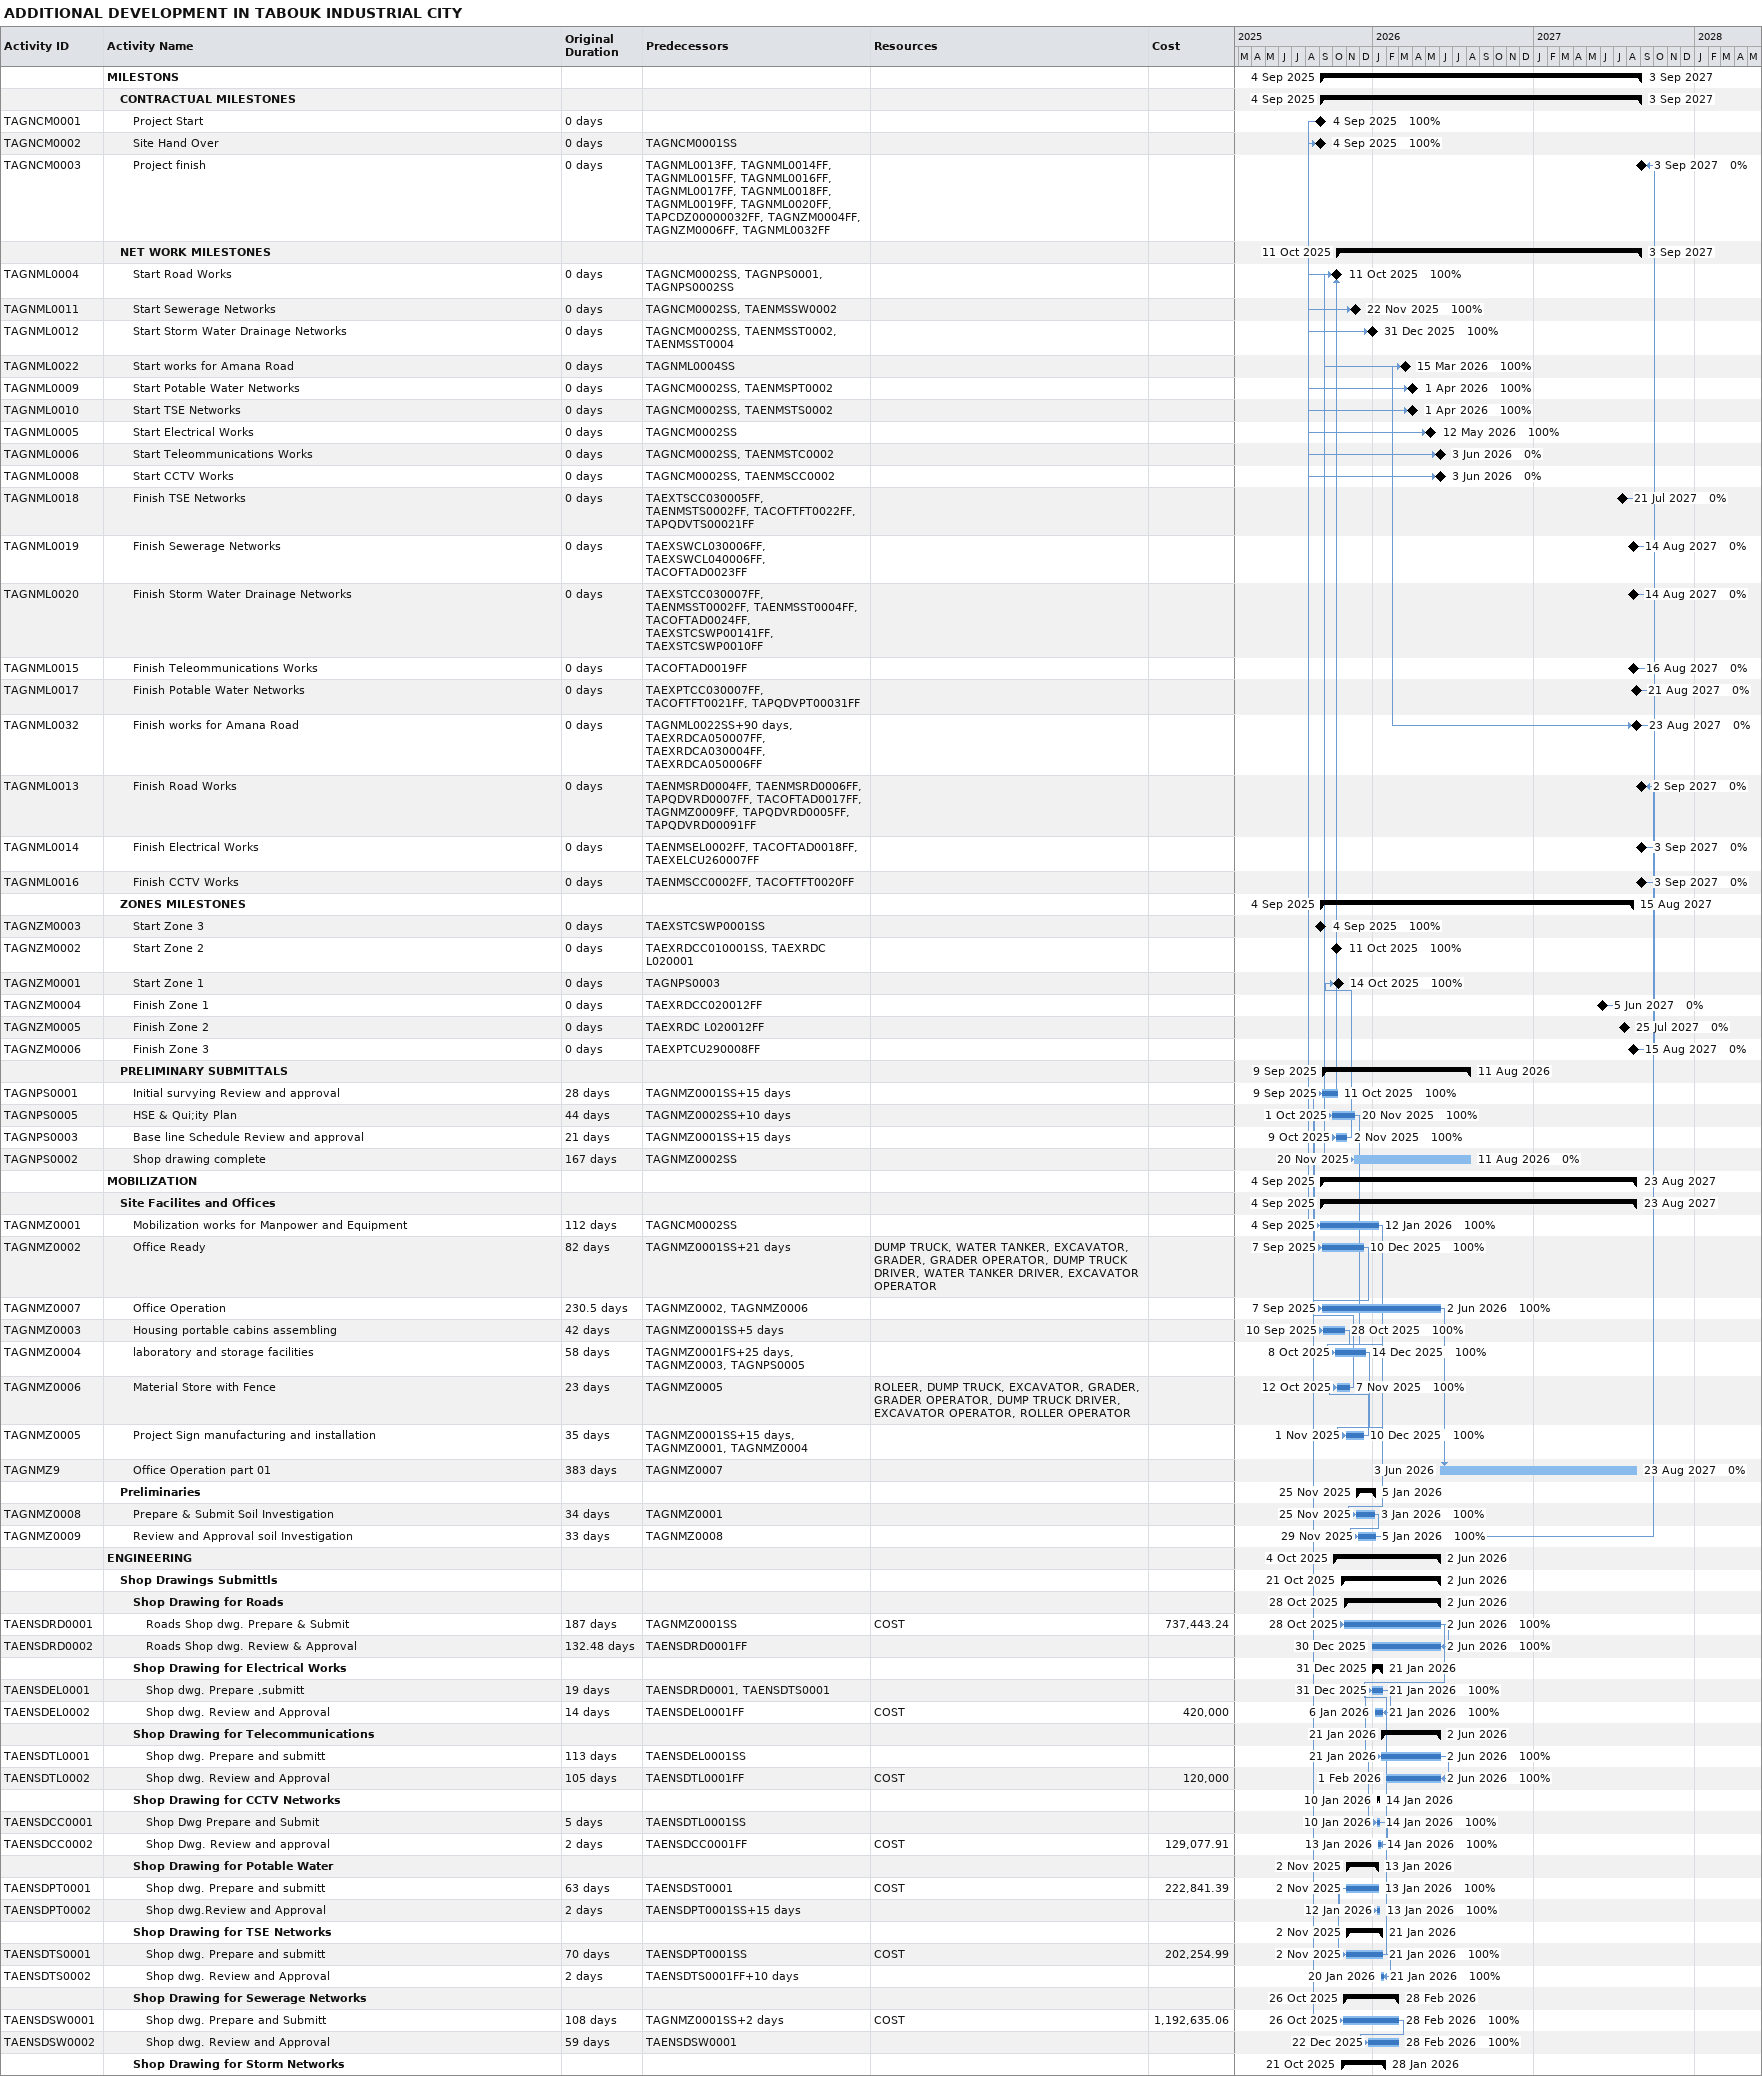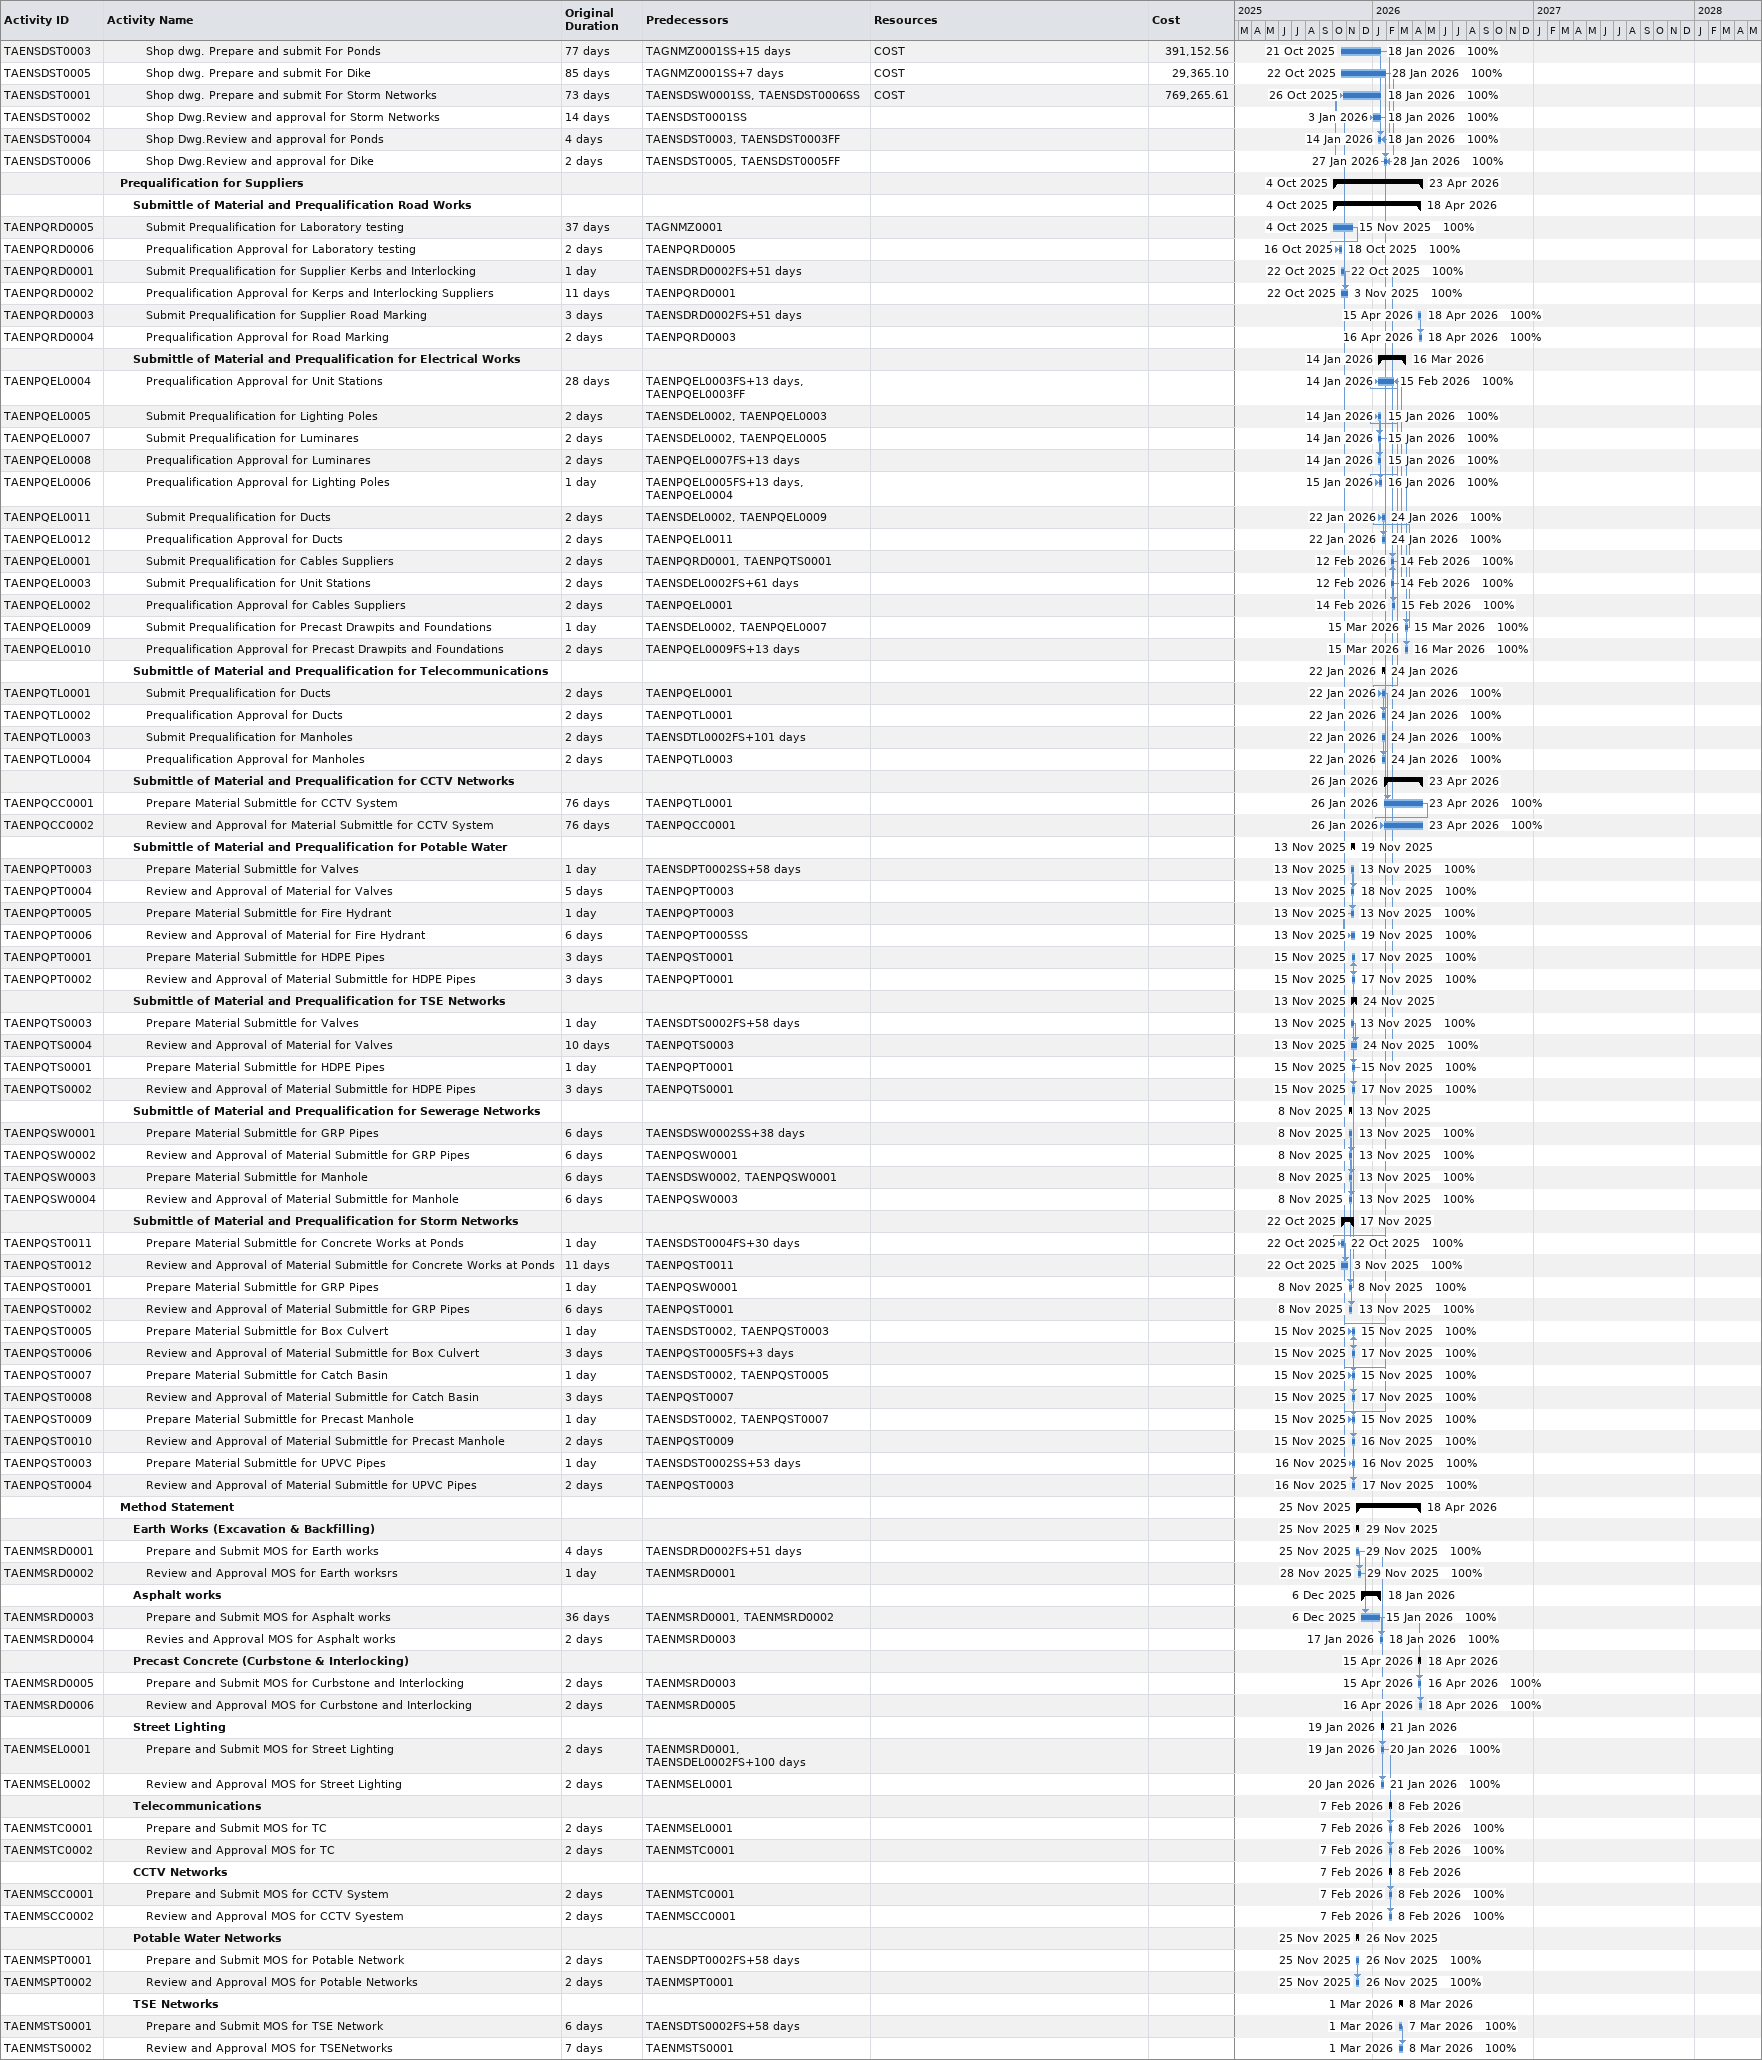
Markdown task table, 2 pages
ADDITIONAL DEVELOPMENT IN TABOUK INDUSTRIAL CITY

| ID | Level | Task | Original duration | Start | Finish | Predecessors | Resources | % complete | Cost |
|---|---|---|---|---|---|---|---|---|---|
|  | 1 | **MILESTONS** |  | 2025-09-04 | 2027-09-03 |  |  |  |  |
|  | 2 | **CONTRACTUAL MILESTONES** |  | 2025-09-04 | 2027-09-03 |  |  |  |  |
| TAGNCM0001 | 3 | Project Start | 0d | 2025-09-04 | 2025-09-04 |  |  | 100 |  |
| TAGNCM0002 | 3 | Site Hand Over | 0d | 2025-09-04 | 2025-09-04 | TAGNCM0001SS |  | 100 |  |
| TAGNCM0003 | 3 | Project finish | 0d | 2027-09-03 | 2027-09-03 | TAGNML0013FF, TAGNML0014FF, TAGNML0015FF, TAGNML0016FF, TAGNML0017FF, TAGNML0018FF, TAGNML0019FF, TAGNML0020FF, TAPCDZ00000032FF, TAGNZM0004FF, TAGNZM0006FF, TAGNML0032FF |  | 0 |  |
|  | 2 | **NET WORK MILESTONES** |  | 2025-10-11 | 2027-09-03 |  |  |  |  |
| TAGNML0004 | 3 | Start Road Works | 0d | 2025-10-11 | 2025-10-11 | TAGNCM0002SS, TAGNPS0001, TAGNPS0002SS |  | 100 |  |
| TAGNML0011 | 3 | Start Sewerage Networks | 0d | 2025-11-22 | 2025-11-22 | TAGNCM0002SS, TAENMSSW0002 |  | 100 |  |
| TAGNML0012 | 3 | Start Storm Water Drainage Networks | 0d | 2025-12-31 | 2025-12-31 | TAGNCM0002SS, TAENMSST0002, TAENMSST0004 |  | 100 |  |
| TAGNML0022 | 3 | Start works for Amana Road | 0d | 2026-03-15 | 2026-03-15 | TAGNML0004SS |  | 100 |  |
| TAGNML0009 | 3 | Start Potable Water Networks | 0d | 2026-04-01 | 2026-04-01 | TAGNCM0002SS, TAENMSPT0002 |  | 100 |  |
| TAGNML0010 | 3 | Start TSE Networks | 0d | 2026-04-01 | 2026-04-01 | TAGNCM0002SS, TAENMSTS0002 |  | 100 |  |
| TAGNML0005 | 3 | Start Electrical Works | 0d | 2026-05-12 | 2026-05-12 | TAGNCM0002SS |  | 100 |  |
| TAGNML0006 | 3 | Start Teleommunications Works | 0d | 2026-06-03 | 2026-06-03 | TAGNCM0002SS, TAENMSTC0002 |  | 0 |  |
| TAGNML0008 | 3 | Start CCTV Works | 0d | 2026-06-03 | 2026-06-03 | TAGNCM0002SS, TAENMSCC0002 |  | 0 |  |
| TAGNML0018 | 3 | Finish TSE Networks | 0d | 2027-07-21 | 2027-07-21 | TAEXTSCC030005FF, TAENMSTS0002FF, TACOFTFT0022FF, TAPQDVTS00021FF |  | 0 |  |
| TAGNML0019 | 3 | Finish Sewerage Networks | 0d | 2027-08-14 | 2027-08-14 | TAEXSWCL030006FF, TAEXSWCL040006FF, TACOFTAD0023FF |  | 0 |  |
| TAGNML0020 | 3 | Finish Storm Water Drainage Networks | 0d | 2027-08-14 | 2027-08-14 | TAEXSTCC030007FF, TAENMSST0002FF, TAENMSST0004FF, TACOFTAD0024FF, TAEXSTCSWP00141FF, TAEXSTCSWP0010FF |  | 0 |  |
| TAGNML0015 | 3 | Finish Teleommunications Works | 0d | 2027-08-16 | 2027-08-16 | TACOFTAD0019FF |  | 0 |  |
| TAGNML0017 | 3 | Finish Potable Water Networks | 0d | 2027-08-21 | 2027-08-21 | TAEXPTCC030007FF, TACOFTFT0021FF, TAPQDVPT00031FF |  | 0 |  |
| TAGNML0032 | 3 | Finish works for Amana Road | 0d | 2027-08-23 | 2027-08-23 | TAGNML0022SS+90d, TAEXRDCA050007FF, TAEXRDCA030004FF, TAEXRDCA050006FF |  | 0 |  |
| TAGNML0013 | 3 | Finish Road Works | 0d | 2027-09-02 | 2027-09-02 | TAENMSRD0004FF, TAENMSRD0006FF, TAPQDVRD0007FF, TACOFTAD0017FF, TAGNMZ0009FF, TAPQDVRD0005FF, TAPQDVRD00091FF |  | 0 |  |
| TAGNML0014 | 3 | Finish Electrical Works | 0d | 2027-09-03 | 2027-09-03 | TAENMSEL0002FF, TACOFTAD0018FF, TAEXELCU260007FF |  | 0 |  |
| TAGNML0016 | 3 | Finish CCTV Works | 0d | 2027-09-03 | 2027-09-03 | TAENMSCC0002FF, TACOFTFT0020FF |  | 0 |  |
|  | 2 | **ZONES MILESTONES** |  | 2025-09-04 | 2027-08-15 |  |  |  |  |
| TAGNZM0003 | 3 | Start Zone 3 | 0d | 2025-09-04 | 2025-09-04 | TAEXSTCSWP0001SS |  | 100 |  |
| TAGNZM0002 | 3 | Start Zone 2 | 0d | 2025-10-11 | 2025-10-11 | TAEXRDCC010001SS, TAEXRDC L020001 |  | 100 |  |
| TAGNZM0001 | 3 | Start Zone 1 | 0d | 2025-10-14 | 2025-10-14 | TAGNPS0003 |  | 100 |  |
| TAGNZM0004 | 3 | Finish Zone 1 | 0d | 2027-06-05 | 2027-06-05 | TAEXRDCC020012FF |  | 0 |  |
| TAGNZM0005 | 3 | Finish Zone 2 | 0d | 2027-07-25 | 2027-07-25 | TAEXRDC L020012FF |  | 0 |  |
| TAGNZM0006 | 3 | Finish Zone 3 | 0d | 2027-08-15 | 2027-08-15 | TAEXPTCU290008FF |  | 0 |  |
|  | 2 | **PRELIMINARY SUBMITTALS** |  | 2025-09-09 | 2026-08-11 |  |  |  |  |
| TAGNPS0001 | 3 | Initial survying Review and approval | 28d | 2025-09-09 | 2025-10-11 | TAGNMZ0001SS+15d |  | 100 |  |
| TAGNPS0005 | 3 | HSE & Qui;ity Plan | 44d | 2025-10-01 | 2025-11-20 | TAGNMZ0002SS+10d |  | 100 |  |
| TAGNPS0003 | 3 | Base line Schedule Review and approval | 21d | 2025-10-09 | 2025-11-02 | TAGNMZ0001SS+15d |  | 100 |  |
| TAGNPS0002 | 3 | Shop drawing complete | 167d | 2025-11-20 | 2026-08-11 | TAGNMZ0002SS |  | 0 |  |
|  | 1 | **MOBILIZATION** |  | 2025-09-04 | 2027-08-23 |  |  |  |  |
|  | 2 | **Site Facilites and Offices** |  | 2025-09-04 | 2027-08-23 |  |  |  |  |
| TAGNMZ0001 | 3 | Mobilization works for Manpower and Equipment | 112d | 2025-09-04 | 2026-01-12 | TAGNCM0002SS |  | 100 |  |
| TAGNMZ0002 | 3 | Office Ready | 82d | 2025-09-07 | 2025-12-10 | TAGNMZ0001SS+21d | DUMP TRUCK, WATER TANKER, EXCAVATOR, GRADER, GRADER OPERATOR, DUMP TRUCK DRIVER, WATER TANKER DRIVER, EXCAVATOR OPERATOR | 100 |  |
| TAGNMZ0007 | 3 | Office Operation | 230.5d | 2025-09-07 | 2026-06-02 | TAGNMZ0002, TAGNMZ0006 |  | 100 |  |
| TAGNMZ0003 | 3 | Housing portable cabins assembling | 42d | 2025-09-10 | 2025-10-28 | TAGNMZ0001SS+5d |  | 100 |  |
| TAGNMZ0004 | 3 | laboratory and storage facilities | 58d | 2025-10-08 | 2025-12-14 | TAGNMZ0001FS+25d, TAGNMZ0003, TAGNPS0005 |  | 100 |  |
| TAGNMZ0006 | 3 | Material Store with Fence | 23d | 2025-10-12 | 2025-11-07 | TAGNMZ0005 | ROLEER, DUMP TRUCK, EXCAVATOR, GRADER, GRADER OPERATOR, DUMP TRUCK DRIVER, EXCAVATOR OPERATOR, ROLLER OPERATOR | 100 |  |
| TAGNMZ0005 | 3 | Project Sign manufacturing and installation | 35d | 2025-11-01 | 2025-12-10 | TAGNMZ0001SS+15d, TAGNMZ0001, TAGNMZ0004 |  | 100 |  |
| TAGNMZ9 | 3 | Office Operation part 01 | 383d | 2026-06-03 | 2027-08-23 | TAGNMZ0007 |  | 0 |  |
|  | 2 | **Preliminaries** |  | 2025-11-25 | 2026-01-05 |  |  |  |  |
| TAGNMZ0008 | 3 | Prepare & Submit Soil Investigation | 34d | 2025-11-25 | 2026-01-03 | TAGNMZ0001 |  | 100 |  |
| TAGNMZ0009 | 3 | Review and Approval soil Investigation | 33d | 2025-11-29 | 2026-01-05 | TAGNMZ0008 |  | 100 |  |
|  | 1 | **ENGINEERING** |  | 2025-10-04 | 2026-06-02 |  |  |  |  |
|  | 2 | **Shop Drawings Submittls** |  | 2025-10-21 | 2026-06-02 |  |  |  |  |
|  | 3 | **Shop Drawing for Roads** |  | 2025-10-28 | 2026-06-02 |  |  |  |  |
| TAENSDRD0001 | 4 | Roads Shop dwg. Prepare & Submit | 187d | 2025-10-28 | 2026-06-02 | TAGNMZ0001SS | COST | 100 | 737443.24 |
| TAENSDRD0002 | 4 | Roads Shop dwg. Review & Approval | 132.48d | 2025-12-30 | 2026-06-02 | TAENSDRD0001FF |  | 100 |  |
|  | 3 | **Shop Drawing for Electrical Works** |  | 2025-12-31 | 2026-01-21 |  |  |  |  |
| TAENSDEL0001 | 4 | Shop dwg. Prepare ,submitt | 19d | 2025-12-31 | 2026-01-21 | TAENSDRD0001, TAENSDTS0001 |  | 100 |  |
| TAENSDEL0002 | 4 | Shop dwg. Review and Approval | 14d | 2026-01-06 | 2026-01-21 | TAENSDEL0001FF | COST | 100 | 420000 |
|  | 3 | **Shop Drawing for Telecommunications** |  | 2026-01-21 | 2026-06-02 |  |  |  |  |
| TAENSDTL0001 | 4 | Shop dwg. Prepare and submitt | 113d | 2026-01-21 | 2026-06-02 | TAENSDEL0001SS |  | 100 |  |
| TAENSDTL0002 | 4 | Shop dwg. Review and Approval | 105d | 2026-02-01 | 2026-06-02 | TAENSDTL0001FF | COST | 100 | 120000 |
|  | 3 | **Shop Drawing for CCTV Networks** |  | 2026-01-10 | 2026-01-14 |  |  |  |  |
| TAENSDCC0001 | 4 | Shop Dwg Prepare and Submit | 5d | 2026-01-10 | 2026-01-14 | TAENSDTL0001SS |  | 100 |  |
| TAENSDCC0002 | 4 | Shop Dwg. Review and approval | 2d | 2026-01-13 | 2026-01-14 | TAENSDCC0001FF | COST | 100 | 129077.91 |
|  | 3 | **Shop Drawing for Potable Water** |  | 2025-11-02 | 2026-01-13 |  |  |  |  |
| TAENSDPT0001 | 4 | Shop dwg. Prepare and submitt | 63d | 2025-11-02 | 2026-01-13 | TAENSDST0001 | COST | 100 | 222841.39 |
| TAENSDPT0002 | 4 | Shop dwg.Review and Approval | 2d | 2026-01-12 | 2026-01-13 | TAENSDPT0001SS+15d |  | 100 |  |
|  | 3 | **Shop Drawing for TSE Networks** |  | 2025-11-02 | 2026-01-21 |  |  |  |  |
| TAENSDTS0001 | 4 | Shop dwg. Prepare and submitt | 70d | 2025-11-02 | 2026-01-21 | TAENSDPT0001SS | COST | 100 | 202254.99 |
| TAENSDTS0002 | 4 | Shop dwg. Review and Approval | 2d | 2026-01-20 | 2026-01-21 | TAENSDTS0001FF+10d |  | 100 |  |
|  | 3 | **Shop Drawing for Sewerage Networks** |  | 2025-10-26 | 2026-02-28 |  |  |  |  |
| TAENSDSW0001 | 4 | Shop dwg. Prepare and Submitt | 108d | 2025-10-26 | 2026-02-28 | TAGNMZ0001SS+2d | COST | 100 | 1192635.06 |
| TAENSDSW0002 | 4 | Shop dwg. Review and Approval | 59d | 2025-12-22 | 2026-02-28 | TAENSDSW0001 |  | 100 |  |
|  | 3 | **Shop Drawing for Storm Networks** |  | 2025-10-21 | 2026-01-28 |  |  |  |  |
| TAENSDST0003 | 4 | Shop dwg. Prepare and submit For Ponds | 77d | 2025-10-21 | 2026-01-18 | TAGNMZ0001SS+15d | COST | 100 | 391152.56 |
| TAENSDST0005 | 4 | Shop dwg. Prepare and submit For Dike | 85d | 2025-10-22 | 2026-01-28 | TAGNMZ0001SS+7d | COST | 100 | 29365.10 |
| TAENSDST0001 | 4 | Shop dwg. Prepare and submit For Storm Networks | 73d | 2025-10-26 | 2026-01-18 | TAENSDSW0001SS, TAENSDST0006SS | COST | 100 | 769265.61 |
| TAENSDST0002 | 4 | Shop Dwg.Review and approval for Storm Networks | 14d | 2026-01-03 | 2026-01-18 | TAENSDST0001SS |  | 100 |  |
| TAENSDST0004 | 4 | Shop Dwg.Review and approval for Ponds | 4d | 2026-01-14 | 2026-01-18 | TAENSDST0003, TAENSDST0003FF |  | 100 |  |
| TAENSDST0006 | 4 | Shop Dwg.Review and approval for Dike | 2d | 2026-01-27 | 2026-01-28 | TAENSDST0005, TAENSDST0005FF |  | 100 |  |
|  | 2 | **Prequalification for Suppliers** |  | 2025-10-04 | 2026-04-23 |  |  |  |  |
|  | 3 | **Submittle of Material and Prequalification Road Works** |  | 2025-10-04 | 2026-04-18 |  |  |  |  |
| TAENPQRD0005 | 4 | Submit Prequalification for Laboratory testing | 37d | 2025-10-04 | 2025-11-15 | TAGNMZ0001 |  | 100 |  |
| TAENPQRD0006 | 4 | Prequalification Approval for Laboratory testing | 2d | 2025-10-16 | 2025-10-18 | TAENPQRD0005 |  | 100 |  |
| TAENPQRD0001 | 4 | Submit Prequalification for Supplier Kerbs and Interlocking | 1d | 2025-10-22 | 2025-10-22 | TAENSDRD0002FS+51d |  | 100 |  |
| TAENPQRD0002 | 4 | Prequalification Approval for Kerps and Interlocking Suppliers | 11d | 2025-10-22 | 2025-11-03 | TAENPQRD0001 |  | 100 |  |
| TAENPQRD0003 | 4 | Submit Prequalification for Supplier Road Marking | 3d | 2026-04-15 | 2026-04-18 | TAENSDRD0002FS+51d |  | 100 |  |
| TAENPQRD0004 | 4 | Prequalification Approval for Road Marking | 2d | 2026-04-16 | 2026-04-18 | TAENPQRD0003 |  | 100 |  |
|  | 3 | **Submittle of Material and Prequalification for Electrical Works** |  | 2026-01-14 | 2026-03-16 |  |  |  |  |
| TAENPQEL0004 | 4 | Prequalification Approval for Unit Stations | 28d | 2026-01-14 | 2026-02-15 | TAENPQEL0003FS+13d, TAENPQEL0003FF |  | 100 |  |
| TAENPQEL0005 | 4 | Submit Prequalification for Lighting Poles | 2d | 2026-01-14 | 2026-01-15 | TAENSDEL0002, TAENPQEL0003 |  | 100 |  |
| TAENPQEL0007 | 4 | Submit Prequalification for Luminares | 2d | 2026-01-14 | 2026-01-15 | TAENSDEL0002, TAENPQEL0005 |  | 100 |  |
| TAENPQEL0008 | 4 | Prequalification Approval for Luminares | 2d | 2026-01-14 | 2026-01-15 | TAENPQEL0007FS+13d |  | 100 |  |
| TAENPQEL0006 | 4 | Prequalification Approval for Lighting Poles | 1d | 2026-01-15 | 2026-01-16 | TAENPQEL0005FS+13d, TAENPQEL0004 |  | 100 |  |
| TAENPQEL0011 | 4 | Submit Prequalification for Ducts | 2d | 2026-01-22 | 2026-01-24 | TAENSDEL0002, TAENPQEL0009 |  | 100 |  |
| TAENPQEL0012 | 4 | Prequalification Approval for Ducts | 2d | 2026-01-22 | 2026-01-24 | TAENPQEL0011 |  | 100 |  |
| TAENPQEL0001 | 4 | Submit Prequalification for Cables Suppliers | 2d | 2026-02-12 | 2026-02-14 | TAENPQRD0001, TAENPQTS0001 |  | 100 |  |
| TAENPQEL0003 | 4 | Submit Prequalification for Unit Stations | 2d | 2026-02-12 | 2026-02-14 | TAENSDEL0002FS+61d |  | 100 |  |
| TAENPQEL0002 | 4 | Prequalification Approval for Cables Suppliers | 2d | 2026-02-14 | 2026-02-15 | TAENPQEL0001 |  | 100 |  |
| TAENPQEL0009 | 4 | Submit Prequalification for Precast Drawpits and Foundations | 1d | 2026-03-15 | 2026-03-15 | TAENSDEL0002, TAENPQEL0007 |  | 100 |  |
| TAENPQEL0010 | 4 | Prequalification Approval for Precast Drawpits and Foundations | 2d | 2026-03-15 | 2026-03-16 | TAENPQEL0009FS+13d |  | 100 |  |
|  | 3 | **Submittle of Material and Prequalification for Telecommunications** |  | 2026-01-22 | 2026-01-24 |  |  |  |  |
| TAENPQTL0001 | 4 | Submit Prequalification for Ducts | 2d | 2026-01-22 | 2026-01-24 | TAENPQEL0001 |  | 100 |  |
| TAENPQTL0002 | 4 | Prequalification Approval for Ducts | 2d | 2026-01-22 | 2026-01-24 | TAENPQTL0001 |  | 100 |  |
| TAENPQTL0003 | 4 | Submit Prequalification for Manholes | 2d | 2026-01-22 | 2026-01-24 | TAENSDTL0002FS+101d |  | 100 |  |
| TAENPQTL0004 | 4 | Prequalification Approval for Manholes | 2d | 2026-01-22 | 2026-01-24 | TAENPQTL0003 |  | 100 |  |
|  | 3 | **Submittle of Material and Prequalification for CCTV Networks** |  | 2026-01-26 | 2026-04-23 |  |  |  |  |
| TAENPQCC0001 | 4 | Prepare Material Submittle for CCTV System | 76d | 2026-01-26 | 2026-04-23 | TAENPQTL0001 |  | 100 |  |
| TAENPQCC0002 | 4 | Review and Approval for Material Submittle for CCTV System | 76d | 2026-01-26 | 2026-04-23 | TAENPQCC0001 |  | 100 |  |
|  | 3 | **Submittle of Material and Prequalification for Potable Water** |  | 2025-11-13 | 2025-11-19 |  |  |  |  |
| TAENPQPT0003 | 4 | Prepare Material Submittle for Valves | 1d | 2025-11-13 | 2025-11-13 | TAENSDPT0002SS+58d |  | 100 |  |
| TAENPQPT0004 | 4 | Review and Approval of Material for Valves | 5d | 2025-11-13 | 2025-11-18 | TAENPQPT0003 |  | 100 |  |
| TAENPQPT0005 | 4 | Prepare Material Submittle for Fire Hydrant | 1d | 2025-11-13 | 2025-11-13 | TAENPQPT0003 |  | 100 |  |
| TAENPQPT0006 | 4 | Review and Approval of Material for Fire Hydrant | 6d | 2025-11-13 | 2025-11-19 | TAENPQPT0005SS |  | 100 |  |
| TAENPQPT0001 | 4 | Prepare Material Submittle for HDPE Pipes | 3d | 2025-11-15 | 2025-11-17 | TAENPQST0001 |  | 100 |  |
| TAENPQPT0002 | 4 | Review and Approval of Material Submittle for HDPE Pipes | 3d | 2025-11-15 | 2025-11-17 | TAENPQPT0001 |  | 100 |  |
|  | 3 | **Submittle of Material and Prequalification for TSE Networks** |  | 2025-11-13 | 2025-11-24 |  |  |  |  |
| TAENPQTS0003 | 4 | Prepare Material Submittle for Valves | 1d | 2025-11-13 | 2025-11-13 | TAENSDTS0002FS+58d |  | 100 |  |
| TAENPQTS0004 | 4 | Review and Approval of Material for Valves | 10d | 2025-11-13 | 2025-11-24 | TAENPQTS0003 |  | 100 |  |
| TAENPQTS0001 | 4 | Prepare Material Submittle for HDPE Pipes | 1d | 2025-11-15 | 2025-11-15 | TAENPQPT0001 |  | 100 |  |
| TAENPQTS0002 | 4 | Review and Approval of Material Submittle for HDPE Pipes | 3d | 2025-11-15 | 2025-11-17 | TAENPQTS0001 |  | 100 |  |
|  | 3 | **Submittle of Material and Prequalification for Sewerage Networks** |  | 2025-11-08 | 2025-11-13 |  |  |  |  |
| TAENPQSW0001 | 4 | Prepare Material Submittle for GRP Pipes | 6d | 2025-11-08 | 2025-11-13 | TAENSDSW0002SS+38d |  | 100 |  |
| TAENPQSW0002 | 4 | Review and Approval of Material Submittle for GRP Pipes | 6d | 2025-11-08 | 2025-11-13 | TAENPQSW0001 |  | 100 |  |
| TAENPQSW0003 | 4 | Prepare Material Submittle for Manhole | 6d | 2025-11-08 | 2025-11-13 | TAENSDSW0002, TAENPQSW0001 |  | 100 |  |
| TAENPQSW0004 | 4 | Review and Approval of Material Submittle for Manhole | 6d | 2025-11-08 | 2025-11-13 | TAENPQSW0003 |  | 100 |  |
|  | 3 | **Submittle of Material and Prequalification for Storm Networks** |  | 2025-10-22 | 2025-11-17 |  |  |  |  |
| TAENPQST0011 | 4 | Prepare Material Submittle for Concrete Works at Ponds | 1d | 2025-10-22 | 2025-10-22 | TAENSDST0004FS+30d |  | 100 |  |
| TAENPQST0012 | 4 | Review and Approval of Material Submittle for Concrete Works at Ponds | 11d | 2025-10-22 | 2025-11-03 | TAENPQST0011 |  | 100 |  |
| TAENPQST0001 | 4 | Prepare Material Submittle for GRP Pipes | 1d | 2025-11-08 | 2025-11-08 | TAENPQSW0001 |  | 100 |  |
| TAENPQST0002 | 4 | Review and Approval of Material Submittle for GRP Pipes | 6d | 2025-11-08 | 2025-11-13 | TAENPQST0001 |  | 100 |  |
| TAENPQST0005 | 4 | Prepare Material Submittle for Box Culvert | 1d | 2025-11-15 | 2025-11-15 | TAENSDST0002, TAENPQST0003 |  | 100 |  |
| TAENPQST0006 | 4 | Review and Approval of Material Submittle for Box Culvert | 3d | 2025-11-15 | 2025-11-17 | TAENPQST0005FS+3d |  | 100 |  |
| TAENPQST0007 | 4 | Prepare Material Submittle for Catch Basin | 1d | 2025-11-15 | 2025-11-15 | TAENSDST0002, TAENPQST0005 |  | 100 |  |
| TAENPQST0008 | 4 | Review and Approval of Material Submittle for Catch Basin | 3d | 2025-11-15 | 2025-11-17 | TAENPQST0007 |  | 100 |  |
| TAENPQST0009 | 4 | Prepare Material Submittle for Precast Manhole | 1d | 2025-11-15 | 2025-11-15 | TAENSDST0002, TAENPQST0007 |  | 100 |  |
| TAENPQST0010 | 4 | Review and Approval of Material Submittle for Precast Manhole | 2d | 2025-11-15 | 2025-11-16 | TAENPQST0009 |  | 100 |  |
| TAENPQST0003 | 4 | Prepare Material Submittle for UPVC Pipes | 1d | 2025-11-16 | 2025-11-16 | TAENSDST0002SS+53d |  | 100 |  |
| TAENPQST0004 | 4 | Review and Approval of Material Submittle for UPVC Pipes | 2d | 2025-11-16 | 2025-11-17 | TAENPQST0003 |  | 100 |  |
|  | 2 | **Method Statement** |  | 2025-11-25 | 2026-04-18 |  |  |  |  |
|  | 3 | **Earth Works (Excavation & Backfilling)** |  | 2025-11-25 | 2025-11-29 |  |  |  |  |
| TAENMSRD0001 | 4 | Prepare and Submit MOS for Earth works | 4d | 2025-11-25 | 2025-11-29 | TAENSDRD0002FS+51d |  | 100 |  |
| TAENMSRD0002 | 4 | Review and Approval MOS for Earth worksrs | 1d | 2025-11-28 | 2025-11-29 | TAENMSRD0001 |  | 100 |  |
|  | 3 | **Asphalt works** |  | 2025-12-06 | 2026-01-18 |  |  |  |  |
| TAENMSRD0003 | 4 | Prepare and Submit MOS for Asphalt works | 36d | 2025-12-06 | 2026-01-15 | TAENMSRD0001, TAENMSRD0002 |  | 100 |  |
| TAENMSRD0004 | 4 | Revies and Approval MOS for Asphalt works | 2d | 2026-01-17 | 2026-01-18 | TAENMSRD0003 |  | 100 |  |
|  | 3 | **Precast Concrete (Curbstone & Interlocking)** |  | 2026-04-15 | 2026-04-18 |  |  |  |  |
| TAENMSRD0005 | 4 | Prepare and Submit MOS for Curbstone and Interlocking | 2d | 2026-04-15 | 2026-04-16 | TAENMSRD0003 |  | 100 |  |
| TAENMSRD0006 | 4 | Review and Approval MOS for Curbstone and Interlocking | 2d | 2026-04-16 | 2026-04-18 | TAENMSRD0005 |  | 100 |  |
|  | 3 | **Street Lighting** |  | 2026-01-19 | 2026-01-21 |  |  |  |  |
| TAENMSEL0001 | 4 | Prepare and Submit MOS for Street Lighting | 2d | 2026-01-19 | 2026-01-20 | TAENMSRD0001, TAENSDEL0002FS+100d |  | 100 |  |
| TAENMSEL0002 | 4 | Review and Approval MOS for Street Lighting | 2d | 2026-01-20 | 2026-01-21 | TAENMSEL0001 |  | 100 |  |
|  | 3 | **Telecommunications** |  | 2026-02-07 | 2026-02-08 |  |  |  |  |
| TAENMSTC0001 | 4 | Prepare and Submit MOS for TC | 2d | 2026-02-07 | 2026-02-08 | TAENMSEL0001 |  | 100 |  |
| TAENMSTC0002 | 4 | Review and Approval MOS for TC | 2d | 2026-02-07 | 2026-02-08 | TAENMSTC0001 |  | 100 |  |
|  | 3 | **CCTV Networks** |  | 2026-02-07 | 2026-02-08 |  |  |  |  |
| TAENMSCC0001 | 4 | Prepare and Submit MOS for CCTV System | 2d | 2026-02-07 | 2026-02-08 | TAENMSTC0001 |  | 100 |  |
| TAENMSCC0002 | 4 | Review and Approval MOS for CCTV Syestem | 2d | 2026-02-07 | 2026-02-08 | TAENMSCC0001 |  | 100 |  |
|  | 3 | **Potable Water Networks** |  | 2025-11-25 | 2025-11-26 |  |  |  |  |
| TAENMSPT0001 | 4 | Prepare and Submit MOS for Potable Network | 2d | 2025-11-25 | 2025-11-26 | TAENSDPT0002FS+58d |  | 100 |  |
| TAENMSPT0002 | 4 | Review and Approval MOS for Potable Networks | 2d | 2025-11-25 | 2025-11-26 | TAENMSPT0001 |  | 100 |  |
|  | 3 | **TSE Networks** |  | 2026-03-01 | 2026-03-08 |  |  |  |  |
| TAENMSTS0001 | 4 | Prepare and Submit MOS for TSE Network | 6d | 2026-03-01 | 2026-03-07 | TAENSDTS0002FS+58d |  | 100 |  |
| TAENMSTS0002 | 4 | Review and Approval MOS for TSENetworks | 7d | 2026-03-01 | 2026-03-08 | TAENMSTS0001 |  | 100 |  |
